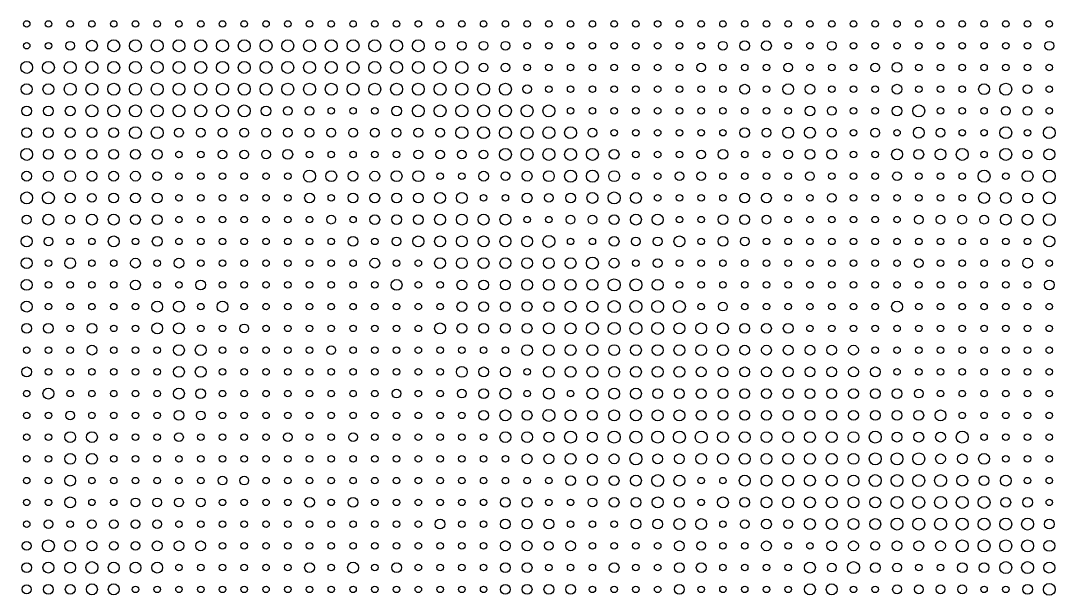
# Model space of a CAD drawing. Header units: metres. Extents: x -6 to 3826, y 14 to 2163.
# Drawn here: x 1914 to 2866, y 1094 to 1623 of the extents above; entities that cross this region are included whole.
import ezdxf

# ---------------------------------------------------------------- set-up
doc = ezdxf.new("R2010")
doc.units = ezdxf.units.M

msp = doc.modelspace()

# ---------------------------------------------------------------- linework, layer by layer
for centre, radius in [((1920, 1620), 3), ((1940, 1620), 3), ((1960, 1620), 3), ((1980, 1620), 3), ((2000, 1620), 3), ((2020, 1620), 3), ((2040, 1620), 3), ((2060, 1620), 3), ((2080, 1620), 3), ((2100, 1620), 3), ((2120, 1620), 3), ((2140, 1620), 3), ((2160, 1620), 3), ((2180, 1620), 3), ((2200, 1620), 3), ((2220, 1620), 3), ((2240, 1620), 3), ((2260, 1620), 3), ((2280, 1620), 3), ((2300, 1620), 3), ((2320, 1620), 3), ((2340, 1620), 3), ((2360, 1620), 3), ((2380, 1620), 3), ((2400, 1620), 3), ((2420, 1620), 3), ((2440, 1620), 3), ((2460, 1620), 3), ((2480, 1620), 3), ((2500, 1620), 3), ((2520, 1620), 3), ((2540, 1620), 3), ((2560, 1620), 3), ((2580, 1620), 3), ((2600, 1620), 3), ((2620, 1620), 3), ((2640, 1620), 3), ((2660, 1620), 3), ((2680, 1620), 3), ((2700, 1620), 3), ((2720, 1620), 3), ((2740, 1620), 3), ((2760, 1620), 3), ((2780, 1620), 3), ((2800, 1620), 3), ((2820, 1620), 3), ((2840, 1620), 3), ((2860, 1620), 3), ((1920, 1600), 3), ((1940, 1600), 3), ((1960, 1600), 4), ((1980, 1600), 5), ((2000, 1600), 5.5), ((2020, 1600), 5.5), ((2040, 1600), 5.5), ((2060, 1600), 5.5), ((2080, 1600), 5.5), ((2100, 1600), 5.5), ((2120, 1600), 5.5), ((2140, 1600), 5.5), ((2160, 1600), 5.5), ((2180, 1600), 5.5), ((2200, 1600), 5.5), ((2220, 1600), 5.5), ((2240, 1600), 5.5), ((2260, 1600), 5.5), ((2280, 1600), 5.5), ((2300, 1600), 4), ((2320, 1600), 4), ((2340, 1600), 4), ((2360, 1600), 4), ((2380, 1600), 3), ((2400, 1600), 3), ((2420, 1600), 3), ((2440, 1600), 3), ((2460, 1600), 3), ((2480, 1600), 3), ((2500, 1600), 3), ((2520, 1600), 3), ((2540, 1600), 3), ((2560, 1600), 4), ((2580, 1600), 4.5), ((2600, 1600), 4.5), ((2620, 1600), 3), ((2640, 1600), 3), ((2660, 1600), 4), ((2680, 1600), 3), ((2700, 1600), 3), ((2720, 1600), 3), ((2740, 1600), 3), ((2760, 1600), 3), ((2780, 1600), 3), ((2800, 1600), 3), ((2820, 1600), 3), ((2840, 1600), 3), ((2860, 1600), 4), ((1920, 1580), 5.5), ((1940, 1580), 5.5), ((1960, 1580), 5.5), ((1980, 1580), 5.5), ((2000, 1580), 5.5), ((2020, 1580), 5.5), ((2040, 1580), 5.5), ((2060, 1580), 5.5), ((2080, 1580), 5.5), ((2100, 1580), 5.5), ((2120, 1580), 5.5), ((2140, 1580), 5.5), ((2160, 1580), 5.5), ((2180, 1580), 5.5), ((2200, 1580), 5.5), ((2220, 1580), 5.5), ((2240, 1580), 5.5), ((2260, 1580), 5.5), ((2280, 1580), 5.5), ((2300, 1580), 5.5), ((2320, 1580), 5.5), ((2340, 1580), 4), ((2360, 1580), 4), ((2380, 1580), 3), ((2400, 1580), 3), ((2420, 1580), 3), ((2440, 1580), 3), ((2460, 1580), 3), ((2480, 1580), 3), ((2500, 1580), 3), ((2520, 1580), 3), ((2540, 1580), 4), ((2560, 1580), 3), ((2580, 1580), 3), ((2600, 1580), 3), ((2620, 1580), 4), ((2640, 1580), 3), ((2660, 1580), 3), ((2680, 1580), 3), ((2700, 1580), 4), ((2720, 1580), 4.5), ((2740, 1580), 3), ((2760, 1580), 3), ((2780, 1580), 3), ((2800, 1580), 3), ((2820, 1580), 3), ((2840, 1580), 3), ((2860, 1580), 3), ((1920, 1560), 5), ((1940, 1560), 5), ((1960, 1560), 5.5), ((1980, 1560), 5.5), ((2000, 1560), 5.5), ((2020, 1560), 5.5), ((2040, 1560), 5.5), ((2060, 1560), 5.5), ((2080, 1560), 5.5), ((2100, 1560), 5.5), ((2120, 1560), 5.5), ((2140, 1560), 5.5), ((2160, 1560), 5.5), ((2180, 1560), 5.5), ((2200, 1560), 5.5), ((2220, 1560), 5.5), ((2240, 1560), 5.5), ((2260, 1560), 5.5), ((2280, 1560), 5.5), ((2300, 1560), 5.5), ((2320, 1560), 5.5), ((2340, 1560), 5.5), ((2360, 1560), 5.5), ((2380, 1560), 4), ((2400, 1560), 3), ((2420, 1560), 3), ((2440, 1560), 3), ((2460, 1560), 3), ((2480, 1560), 3), ((2500, 1560), 3), ((2520, 1560), 3), ((2540, 1560), 3), ((2560, 1560), 3), ((2580, 1560), 4.5), ((2600, 1560), 3), ((2620, 1560), 5), ((2640, 1560), 4.5), ((2660, 1560), 3), ((2680, 1560), 3), ((2700, 1560), 3), ((2720, 1560), 4.5), ((2740, 1560), 3), ((2760, 1560), 3), ((2780, 1560), 3), ((2800, 1560), 5), ((2820, 1560), 5.5), ((2840, 1560), 4), ((2860, 1560), 3), ((1920, 1540), 4.5), ((1940, 1540), 4.5), ((1960, 1540), 4.5), ((1980, 1540), 5.5), ((2000, 1540), 5.5), ((2020, 1540), 5.5), ((2040, 1540), 5.5), ((2060, 1540), 5.5), ((2080, 1540), 5.5), ((2100, 1540), 5.5), ((2120, 1540), 5.5), ((2140, 1540), 4.5), ((2160, 1540), 4), ((2180, 1540), 4), ((2200, 1540), 3), ((2220, 1540), 3), ((2240, 1540), 3), ((2260, 1540), 4.5), ((2280, 1540), 5.5), ((2300, 1540), 5.5), ((2320, 1540), 5.5), ((2340, 1540), 5.5), ((2360, 1540), 5.5), ((2380, 1540), 5.5), ((2400, 1540), 5.5), ((2420, 1540), 3), ((2440, 1540), 3), ((2460, 1540), 3), ((2480, 1540), 3), ((2500, 1540), 3), ((2520, 1540), 3), ((2540, 1540), 3), ((2560, 1540), 3), ((2580, 1540), 3), ((2600, 1540), 3), ((2620, 1540), 3), ((2640, 1540), 4.5), ((2660, 1540), 4), ((2680, 1540), 3), ((2700, 1540), 3), ((2720, 1540), 4.5), ((2740, 1540), 5.5), ((2760, 1540), 3), ((2780, 1540), 3), ((2800, 1540), 3), ((2820, 1540), 4), ((2840, 1540), 4), ((2860, 1540), 3), ((1920, 1520), 4.5), ((1940, 1520), 4.5), ((1960, 1520), 4.5), ((1980, 1520), 4.5), ((2000, 1520), 4.5), ((2020, 1520), 5.5), ((2040, 1520), 5.5), ((2060, 1520), 4), ((2080, 1520), 4), ((2100, 1520), 4), ((2120, 1520), 4), ((2140, 1520), 4), ((2160, 1520), 4), ((2180, 1520), 4), ((2200, 1520), 4), ((2220, 1520), 4), ((2240, 1520), 4), ((2260, 1520), 4), ((2280, 1520), 4), ((2300, 1520), 4), ((2320, 1520), 5.5), ((2340, 1520), 5.5), ((2360, 1520), 5.5), ((2380, 1520), 5.5), ((2400, 1520), 5.5), ((2420, 1520), 5.5), ((2440, 1520), 4), ((2460, 1520), 3), ((2480, 1520), 3), ((2500, 1520), 3), ((2520, 1520), 3), ((2540, 1520), 3), ((2560, 1520), 3), ((2580, 1520), 4.5), ((2600, 1520), 4), ((2620, 1520), 5), ((2640, 1520), 5), ((2660, 1520), 4), ((2680, 1520), 3), ((2700, 1520), 4), ((2720, 1520), 3), ((2740, 1520), 5), ((2760, 1520), 4), ((2780, 1520), 3), ((2800, 1520), 3), ((2820, 1520), 5.5), ((2840, 1520), 3), ((2860, 1520), 5.5), ((1920, 1500), 5.5), ((1940, 1500), 4.5), ((1960, 1500), 4.5), ((1980, 1500), 4.5), ((2000, 1500), 4.5), ((2020, 1500), 4.5), ((2040, 1500), 4.5), ((2060, 1500), 3), ((2080, 1500), 3), ((2100, 1500), 4), ((2120, 1500), 4), ((2140, 1500), 4), ((2160, 1500), 4.5), ((2180, 1500), 3), ((2200, 1500), 3), ((2220, 1500), 3), ((2240, 1500), 3), ((2260, 1500), 3), ((2280, 1500), 4), ((2300, 1500), 4), ((2320, 1500), 4), ((2340, 1500), 4), ((2360, 1500), 5.5), ((2380, 1500), 5.5), ((2400, 1500), 5.5), ((2420, 1500), 5.5), ((2440, 1500), 5.5), ((2460, 1500), 4.5), ((2480, 1500), 3), ((2500, 1500), 3), ((2520, 1500), 3), ((2540, 1500), 4), ((2560, 1500), 4.5), ((2580, 1500), 3), ((2600, 1500), 3), ((2620, 1500), 4), ((2640, 1500), 4.5), ((2660, 1500), 4.5), ((2680, 1500), 3), ((2700, 1500), 3), ((2720, 1500), 5), ((2740, 1500), 4.5), ((2760, 1500), 5), ((2780, 1500), 5.5), ((2800, 1500), 3), ((2820, 1500), 5.5), ((2840, 1500), 4), ((2860, 1500), 5), ((1920, 1480), 4.5), ((1940, 1480), 4.5), ((1960, 1480), 5), ((1980, 1480), 4.5), ((2000, 1480), 4.5), ((2020, 1480), 4.5), ((2040, 1480), 4), ((2180, 1480), 5.5), ((2200, 1480), 5), ((2220, 1480), 4.5), ((2240, 1480), 4.5), ((2260, 1480), 5), ((2280, 1480), 5), ((2340, 1480), 4.5), ((2360, 1480), 4), ((2380, 1480), 4.5), ((2400, 1480), 5), ((2420, 1480), 5.5), ((2440, 1480), 5.5), ((2460, 1480), 5), ((2520, 1480), 4), ((2540, 1480), 4), ((2640, 1480), 4), ((2720, 1480), 4), ((2800, 1480), 5.5), ((2840, 1480), 5), ((2860, 1480), 5.5), ((2060, 1480), 3), ((2080, 1480), 3), ((2100, 1480), 3), ((2120, 1480), 3), ((2140, 1480), 3), ((2160, 1480), 3), ((2300, 1480), 3), ((2320, 1480), 3), ((2480, 1480), 3), ((2500, 1480), 3), ((2560, 1480), 3), ((2580, 1480), 3), ((2600, 1480), 3), ((2620, 1480), 3), ((2660, 1480), 3), ((2680, 1480), 3), ((2700, 1480), 3), ((2740, 1480), 3), ((2760, 1480), 3), ((2780, 1480), 3), ((2820, 1480), 3), ((1920, 1460), 5.5), ((1940, 1460), 5.5), ((2300, 1460), 5), ((2320, 1460), 5), ((2440, 1460), 5), ((2460, 1460), 5.5), ((2480, 1460), 5), ((2800, 1460), 5), ((2820, 1460), 5), ((2860, 1460), 5.5), ((1960, 1460), 4.5), ((1980, 1460), 4), ((2000, 1460), 4.5), ((2020, 1460), 4.5), ((2040, 1460), 4.5), ((2060, 1460), 3), ((2080, 1460), 3), ((2100, 1460), 3), ((2120, 1460), 3), ((2140, 1460), 3), ((2160, 1460), 3), ((2180, 1460), 4.5), ((2200, 1460), 3), ((2220, 1460), 4.5), ((2240, 1460), 4.5), ((2260, 1460), 4.5), ((2280, 1460), 4.5), ((2340, 1460), 3), ((2360, 1460), 3), ((2380, 1460), 4.5), ((2400, 1460), 4), ((2420, 1460), 4.5), ((2500, 1460), 3), ((2520, 1460), 3), ((2540, 1460), 3), ((2560, 1460), 3), ((2580, 1460), 4.5), ((2600, 1460), 4.5), ((2620, 1460), 3), ((2640, 1460), 3), ((2660, 1460), 4), ((2680, 1460), 3), ((2700, 1460), 3), ((2720, 1460), 3), ((2740, 1460), 3), ((2760, 1460), 3), ((2780, 1460), 3), ((2840, 1460), 4.5), ((1920, 1440), 4), ((1940, 1440), 5), ((1960, 1440), 4), ((1980, 1440), 5), ((2000, 1440), 5), ((2020, 1440), 4.5), ((2040, 1440), 4.5), ((2060, 1440), 3), ((2080, 1440), 3), ((2100, 1440), 3), ((2120, 1440), 3), ((2140, 1440), 3), ((2160, 1440), 3), ((2180, 1440), 3), ((2200, 1440), 4), ((2220, 1440), 3), ((2240, 1440), 4.5), ((2260, 1440), 4.5), ((2280, 1440), 4.5), ((2300, 1440), 5), ((2320, 1440), 5), ((2340, 1440), 5), ((2360, 1440), 5), ((2380, 1440), 3), ((2400, 1440), 3), ((2420, 1440), 4), ((2440, 1440), 4), ((2460, 1440), 4.5), ((2480, 1440), 5), ((2500, 1440), 5), ((2520, 1440), 3), ((2540, 1440), 3), ((2560, 1440), 4.5), ((2580, 1440), 4.5), ((2600, 1440), 4), ((2620, 1440), 3), ((2640, 1440), 3), ((2660, 1440), 3), ((2680, 1440), 3), ((2700, 1440), 3), ((2720, 1440), 3), ((2740, 1440), 4), ((2760, 1440), 4), ((2780, 1440), 4), ((2800, 1440), 4), ((2820, 1440), 5), ((2840, 1440), 5), ((2860, 1440), 5.5), ((1920, 1420), 5), ((1940, 1420), 4), ((1960, 1420), 3), ((1980, 1420), 3), ((2000, 1420), 5), ((2020, 1420), 3), ((2040, 1420), 4.5), ((2060, 1420), 3), ((2080, 1420), 3), ((2100, 1420), 3), ((2120, 1420), 3), ((2140, 1420), 3), ((2160, 1420), 3), ((2180, 1420), 3), ((2200, 1420), 3), ((2220, 1420), 4.5), ((2240, 1420), 3), ((2260, 1420), 4), ((2280, 1420), 5), ((2300, 1420), 5), ((2320, 1420), 5), ((2340, 1420), 5), ((2360, 1420), 5), ((2380, 1420), 5), ((2400, 1420), 5.5), ((2420, 1420), 3), ((2440, 1420), 3), ((2460, 1420), 4.5), ((2480, 1420), 4), ((2500, 1420), 4), ((2520, 1420), 5), ((2540, 1420), 3), ((2560, 1420), 4.5), ((2580, 1420), 4), ((2600, 1420), 3), ((2620, 1420), 3), ((2640, 1420), 3), ((2660, 1420), 3), ((2680, 1420), 3), ((2700, 1420), 3), ((2720, 1420), 3), ((2740, 1420), 3), ((2760, 1420), 3), ((2780, 1420), 3), ((2800, 1420), 3), ((2820, 1420), 3), ((2840, 1420), 3), ((2860, 1420), 5), ((1920, 1400), 5), ((1940, 1400), 3), ((1960, 1400), 5), ((1980, 1400), 3), ((2000, 1400), 3), ((2020, 1400), 4.5), ((2040, 1400), 3), ((2060, 1400), 4.5), ((2080, 1400), 3), ((2100, 1400), 3), ((2120, 1400), 3), ((2140, 1400), 3), ((2160, 1400), 3), ((2180, 1400), 3), ((2200, 1400), 3), ((2220, 1400), 3), ((2240, 1400), 4.5), ((2260, 1400), 3), ((2280, 1400), 3), ((2300, 1400), 5), ((2320, 1400), 5), ((2340, 1400), 5), ((2360, 1400), 5), ((2380, 1400), 5), ((2400, 1400), 5), ((2420, 1400), 5), ((2440, 1400), 5.5), ((2460, 1400), 4.5), ((2480, 1400), 3), ((2500, 1400), 4), ((2520, 1400), 3), ((2540, 1400), 3), ((2560, 1400), 3), ((2580, 1400), 3), ((2600, 1400), 3), ((2620, 1400), 3), ((2640, 1400), 3), ((2660, 1400), 3), ((2680, 1400), 3), ((2700, 1400), 3), ((2720, 1400), 3), ((2740, 1400), 4), ((2760, 1400), 3), ((2780, 1400), 3), ((2800, 1400), 3), ((2820, 1400), 3), ((2840, 1400), 4.5), ((2860, 1400), 3), ((1920, 1380), 5), ((1940, 1380), 3), ((1960, 1380), 3), ((1980, 1380), 3), ((2000, 1380), 3), ((2020, 1380), 4.5), ((2040, 1380), 3), ((2060, 1380), 3), ((2080, 1380), 4.5), ((2100, 1380), 3), ((2120, 1380), 3), ((2140, 1380), 3), ((2160, 1380), 3), ((2180, 1380), 3), ((2200, 1380), 3), ((2220, 1380), 3), ((2240, 1380), 3), ((2260, 1380), 5), ((2280, 1380), 3), ((2300, 1380), 3), ((2320, 1380), 4.5), ((2340, 1380), 4.5), ((2360, 1380), 4.5), ((2380, 1380), 5), ((2400, 1380), 5), ((2420, 1380), 5), ((2440, 1380), 5), ((2460, 1380), 5.5), ((2480, 1380), 5.5), ((2500, 1380), 5), ((2520, 1380), 3), ((2540, 1380), 3), ((2560, 1380), 3), ((2580, 1380), 3), ((2600, 1380), 3), ((2620, 1380), 3), ((2640, 1380), 3), ((2660, 1380), 3), ((2680, 1380), 3), ((2700, 1380), 3), ((2720, 1380), 3), ((2740, 1380), 3), ((2760, 1380), 3), ((2780, 1380), 3), ((2800, 1380), 3), ((2820, 1380), 3), ((2840, 1380), 3), ((2860, 1380), 4.5), ((1920, 1360), 5), ((1940, 1360), 3), ((1960, 1360), 3), ((1980, 1360), 3), ((2000, 1360), 3), ((2020, 1360), 3), ((2040, 1360), 5), ((2060, 1360), 5), ((2080, 1360), 3), ((2100, 1360), 5), ((2120, 1360), 3), ((2140, 1360), 3), ((2160, 1360), 3), ((2180, 1360), 3), ((2200, 1360), 3), ((2220, 1360), 3), ((2240, 1360), 3), ((2260, 1360), 3), ((2280, 1360), 3), ((2300, 1360), 3), ((2320, 1360), 4.5), ((2340, 1360), 4.5), ((2360, 1360), 4.5), ((2380, 1360), 4.5), ((2400, 1360), 4.5), ((2420, 1360), 5), ((2440, 1360), 5), ((2460, 1360), 5.5), ((2480, 1360), 5.5), ((2500, 1360), 5.5), ((2520, 1360), 5.5), ((2540, 1360), 3), ((2560, 1360), 4), ((2580, 1360), 3), ((2600, 1360), 3), ((2620, 1360), 3), ((2640, 1360), 3), ((2660, 1360), 3), ((2680, 1360), 3), ((2700, 1360), 3), ((2720, 1360), 5), ((2740, 1360), 3), ((2760, 1360), 3), ((2780, 1360), 3), ((2800, 1360), 3), ((2820, 1360), 3), ((2840, 1360), 3), ((2860, 1360), 3), ((1920, 1340), 4.5), ((1940, 1340), 4.5), ((1960, 1340), 3), ((1980, 1340), 4.5), ((2000, 1340), 3), ((2020, 1340), 3), ((2040, 1340), 5), ((2060, 1340), 5), ((2080, 1340), 3), ((2100, 1340), 3), ((2120, 1340), 4), ((2140, 1340), 3), ((2160, 1340), 3), ((2180, 1340), 3), ((2200, 1340), 3), ((2220, 1340), 3), ((2240, 1340), 3), ((2260, 1340), 3), ((2280, 1340), 3), ((2300, 1340), 5), ((2320, 1340), 4.5), ((2340, 1340), 4.5), ((2360, 1340), 4.5), ((2380, 1340), 4.5), ((2400, 1340), 5), ((2420, 1340), 5), ((2440, 1340), 5.5), ((2460, 1340), 5.5), ((2480, 1340), 5.5), ((2500, 1340), 5.5), ((2520, 1340), 5), ((2540, 1340), 5), ((2560, 1340), 5), ((2580, 1340), 4.5), ((2600, 1340), 4.5), ((2620, 1340), 4.5), ((2640, 1340), 3), ((2660, 1340), 3), ((2680, 1340), 3), ((2700, 1340), 3), ((2720, 1340), 3), ((2740, 1340), 3), ((2760, 1340), 3), ((2780, 1340), 3), ((2800, 1340), 3), ((2820, 1340), 3), ((2840, 1340), 3), ((2860, 1340), 3), ((1920, 1320), 3), ((1940, 1320), 3), ((1960, 1320), 3), ((1980, 1320), 4.5), ((2000, 1320), 3), ((2020, 1320), 3), ((2040, 1320), 3), ((2060, 1320), 5), ((2080, 1320), 5), ((2100, 1320), 3), ((2120, 1320), 3), ((2140, 1320), 3), ((2160, 1320), 3), ((2180, 1320), 3), ((2200, 1320), 4), ((2220, 1320), 3), ((2240, 1320), 3), ((2260, 1320), 3), ((2280, 1320), 3), ((2300, 1320), 3), ((2320, 1320), 3), ((2340, 1320), 3), ((2360, 1320), 3), ((2380, 1320), 5), ((2400, 1320), 5), ((2420, 1320), 5), ((2440, 1320), 5), ((2460, 1320), 5), ((2480, 1320), 5), ((2500, 1320), 5), ((2520, 1320), 5), ((2540, 1320), 5), ((2560, 1320), 5), ((2580, 1320), 4.5), ((2600, 1320), 4.5), ((2620, 1320), 4.5), ((2640, 1320), 4.5), ((2660, 1320), 4.5), ((2680, 1320), 4.5), ((2700, 1320), 3), ((2720, 1320), 3), ((2740, 1320), 3), ((2760, 1320), 3), ((2780, 1320), 3), ((2800, 1320), 3), ((2820, 1320), 3), ((2840, 1320), 3), ((2860, 1320), 3), ((1920, 1300), 4.5), ((1940, 1300), 3), ((1960, 1300), 3), ((1980, 1300), 3), ((2000, 1300), 3), ((2020, 1300), 3), ((2040, 1300), 3), ((2060, 1300), 5), ((2080, 1300), 5), ((2100, 1300), 3), ((2120, 1300), 3), ((2140, 1300), 3), ((2160, 1300), 3), ((2180, 1300), 3), ((2200, 1300), 3), ((2220, 1300), 3), ((2240, 1300), 3), ((2260, 1300), 3), ((2280, 1300), 3), ((2300, 1300), 3), ((2320, 1300), 5), ((2340, 1300), 4.5), ((2360, 1300), 4.5), ((2380, 1300), 3), ((2400, 1300), 5), ((2420, 1300), 5), ((2440, 1300), 5), ((2460, 1300), 5), ((2480, 1300), 5), ((2500, 1300), 5), ((2520, 1300), 5), ((2540, 1300), 4.5), ((2560, 1300), 4.5), ((2580, 1300), 4.5), ((2600, 1300), 4.5), ((2620, 1300), 4.5), ((2640, 1300), 4.5), ((2660, 1300), 4.5), ((2680, 1300), 4.5), ((2700, 1300), 4.5), ((2720, 1300), 3), ((2740, 1300), 3), ((2760, 1300), 3), ((2780, 1300), 3), ((2800, 1300), 3), ((2820, 1300), 3), ((2840, 1300), 3), ((2860, 1300), 3), ((1940, 1280), 5), ((2060, 1280), 5), ((2080, 1280), 4.5), ((2260, 1280), 4), ((2320, 1280), 4), ((2340, 1280), 4.5), ((2360, 1280), 5), ((2400, 1280), 5), ((2440, 1280), 5), ((2460, 1280), 5), ((2480, 1280), 5), ((2500, 1280), 4.5), ((2520, 1280), 4.5), ((2540, 1280), 4.5), ((2560, 1280), 4.5), ((2580, 1280), 4.5), ((2600, 1280), 4.5), ((2620, 1280), 4.5), ((2640, 1280), 4.5), ((2660, 1280), 4.5), ((2680, 1280), 4.5), ((2700, 1280), 4.5), ((2720, 1280), 4.5), ((2740, 1280), 4), ((1920, 1280), 3), ((1960, 1280), 3), ((1980, 1280), 3), ((2000, 1280), 3), ((2020, 1280), 3), ((2040, 1280), 3), ((2100, 1280), 3), ((2120, 1280), 3), ((2140, 1280), 3), ((2160, 1280), 3), ((2180, 1280), 3), ((2200, 1280), 3), ((2220, 1280), 3), ((2240, 1280), 3), ((2280, 1280), 3), ((2300, 1280), 3), ((2380, 1280), 3), ((2420, 1280), 3), ((2760, 1280), 3), ((2780, 1280), 3), ((2800, 1280), 3), ((2820, 1280), 3), ((2840, 1280), 3), ((2860, 1280), 3), ((2360, 1260), 5), ((2400, 1260), 5.5), ((2420, 1260), 5), ((2460, 1260), 5), ((2480, 1260), 5), ((2500, 1260), 5), ((2520, 1260), 5), ((2760, 1260), 5), ((1920, 1260), 3), ((1940, 1260), 3), ((1960, 1260), 4), ((1980, 1260), 3), ((2000, 1260), 3), ((2020, 1260), 3), ((2040, 1260), 3), ((2060, 1260), 4.5), ((2080, 1260), 4), ((2100, 1260), 3), ((2120, 1260), 3), ((2140, 1260), 3), ((2160, 1260), 3), ((2180, 1260), 3), ((2200, 1260), 3), ((2220, 1260), 3), ((2240, 1260), 3), ((2260, 1260), 3), ((2280, 1260), 3), ((2300, 1260), 3), ((2320, 1260), 3), ((2340, 1260), 4.5), ((2380, 1260), 4.5), ((2440, 1260), 4.5), ((2540, 1260), 4.5), ((2560, 1260), 4.5), ((2580, 1260), 4.5), ((2600, 1260), 4.5), ((2620, 1260), 4.5), ((2640, 1260), 4.5), ((2660, 1260), 4.5), ((2680, 1260), 4.5), ((2700, 1260), 4.5), ((2720, 1260), 4.5), ((2740, 1260), 4.5), ((2780, 1260), 3), ((2800, 1260), 3), ((2820, 1260), 3), ((2840, 1260), 3), ((2860, 1260), 3), ((1920, 1240), 3), ((1940, 1240), 3), ((1960, 1240), 5), ((1980, 1240), 5), ((2000, 1240), 3), ((2020, 1240), 3), ((2040, 1240), 3), ((2060, 1240), 4), ((2080, 1240), 3), ((2100, 1240), 3), ((2120, 1240), 3), ((2140, 1240), 3), ((2160, 1240), 4), ((2180, 1240), 3), ((2200, 1240), 3), ((2220, 1240), 4), ((2240, 1240), 3), ((2260, 1240), 3), ((2280, 1240), 3), ((2300, 1240), 3), ((2320, 1240), 3), ((2340, 1240), 3), ((2360, 1240), 5), ((2380, 1240), 5), ((2400, 1240), 4.5), ((2420, 1240), 5.5), ((2440, 1240), 4.5), ((2460, 1240), 5.5), ((2480, 1240), 5.5), ((2500, 1240), 5.5), ((2520, 1240), 5.5), ((2540, 1240), 5.5), ((2560, 1240), 5), ((2580, 1240), 5), ((2600, 1240), 5), ((2620, 1240), 5), ((2640, 1240), 5), ((2660, 1240), 5), ((2680, 1240), 5), ((2700, 1240), 5.5), ((2720, 1240), 4.5), ((2740, 1240), 4.5), ((2760, 1240), 4.5), ((2780, 1240), 5.5), ((2800, 1240), 3), ((2820, 1240), 3), ((2840, 1240), 3), ((2860, 1240), 3), ((1920, 1220), 3), ((1940, 1220), 3), ((1960, 1220), 5), ((1980, 1220), 5), ((2000, 1220), 3), ((2020, 1220), 3), ((2040, 1220), 3), ((2060, 1220), 3), ((2080, 1220), 3), ((2100, 1220), 3), ((2120, 1220), 3), ((2140, 1220), 3), ((2160, 1220), 3), ((2180, 1220), 3), ((2200, 1220), 3), ((2220, 1220), 3), ((2240, 1220), 3), ((2260, 1220), 3), ((2280, 1220), 3), ((2300, 1220), 3), ((2320, 1220), 3), ((2340, 1220), 3), ((2360, 1220), 3), ((2380, 1220), 4.5), ((2400, 1220), 4.5), ((2420, 1220), 5), ((2440, 1220), 4.5), ((2460, 1220), 4.5), ((2480, 1220), 5.5), ((2500, 1220), 4.5), ((2520, 1220), 4.5), ((2540, 1220), 5), ((2560, 1220), 5), ((2580, 1220), 5), ((2600, 1220), 5), ((2620, 1220), 5), ((2640, 1220), 5), ((2660, 1220), 5), ((2680, 1220), 5), ((2700, 1220), 5.5), ((2720, 1220), 5.5), ((2740, 1220), 5.5), ((2760, 1220), 4.5), ((2780, 1220), 4.5), ((2800, 1220), 5), ((2820, 1220), 3), ((2840, 1220), 3), ((2860, 1220), 3), ((1920, 1200), 3), ((1940, 1200), 3), ((1960, 1200), 5), ((1980, 1200), 3), ((2000, 1200), 3), ((2020, 1200), 3), ((2040, 1200), 3), ((2060, 1200), 3), ((2080, 1200), 3), ((2100, 1200), 4), ((2120, 1200), 4), ((2140, 1200), 3), ((2160, 1200), 3), ((2180, 1200), 3), ((2200, 1200), 3), ((2220, 1200), 3), ((2240, 1200), 3), ((2260, 1200), 3), ((2280, 1200), 3), ((2300, 1200), 3), ((2320, 1200), 3), ((2340, 1200), 3), ((2360, 1200), 3), ((2380, 1200), 3), ((2400, 1200), 3), ((2420, 1200), 4.5), ((2440, 1200), 4.5), ((2460, 1200), 4.5), ((2480, 1200), 5), ((2500, 1200), 5.5), ((2520, 1200), 5), ((2540, 1200), 3), ((2560, 1200), 3), ((2580, 1200), 5), ((2600, 1200), 5), ((2620, 1200), 5), ((2640, 1200), 5), ((2660, 1200), 5), ((2680, 1200), 5), ((2700, 1200), 5.5), ((2720, 1200), 5.5), ((2740, 1200), 5.5), ((2760, 1200), 5.5), ((2780, 1200), 5), ((2800, 1200), 4.5), ((2820, 1200), 5), ((2840, 1200), 3), ((2860, 1200), 3), ((1920, 1180), 3), ((1940, 1180), 3), ((1960, 1180), 5), ((1980, 1180), 3), ((2000, 1180), 3), ((2020, 1180), 4), ((2040, 1180), 4), ((2060, 1180), 4), ((2080, 1180), 4), ((2100, 1180), 3), ((2120, 1180), 3), ((2140, 1180), 3), ((2160, 1180), 3), ((2180, 1180), 4.5), ((2200, 1180), 3), ((2220, 1180), 4.5), ((2240, 1180), 3), ((2260, 1180), 3), ((2280, 1180), 3), ((2300, 1180), 3), ((2320, 1180), 3), ((2340, 1180), 3), ((2360, 1180), 4.5), ((2380, 1180), 4.5), ((2400, 1180), 3), ((2420, 1180), 3), ((2440, 1180), 4), ((2460, 1180), 4.5), ((2480, 1180), 4.5), ((2500, 1180), 5), ((2520, 1180), 4.5), ((2540, 1180), 3), ((2560, 1180), 5), ((2580, 1180), 4.5), ((2600, 1180), 5), ((2620, 1180), 5), ((2640, 1180), 5), ((2660, 1180), 5), ((2680, 1180), 5), ((2700, 1180), 5), ((2720, 1180), 5.5), ((2740, 1180), 5.5), ((2760, 1180), 5.5), ((2780, 1180), 5.5), ((2800, 1180), 5.5), ((2820, 1180), 4.5), ((2840, 1180), 4.5), ((2860, 1180), 3), ((1920, 1160), 3), ((1940, 1160), 4), ((1960, 1160), 3), ((1980, 1160), 4), ((2000, 1160), 4), ((2020, 1160), 4), ((2040, 1160), 4), ((2060, 1160), 3), ((2080, 1160), 3), ((2100, 1160), 3), ((2120, 1160), 3), ((2140, 1160), 3), ((2160, 1160), 3), ((2180, 1160), 3), ((2200, 1160), 3), ((2220, 1160), 3), ((2240, 1160), 3), ((2260, 1160), 3), ((2280, 1160), 3), ((2300, 1160), 4.5), ((2320, 1160), 3), ((2340, 1160), 3), ((2360, 1160), 4.5), ((2380, 1160), 4.5), ((2400, 1160), 4.5), ((2420, 1160), 3), ((2440, 1160), 3), ((2460, 1160), 3), ((2480, 1160), 4.5), ((2500, 1160), 4.5), ((2520, 1160), 5), ((2540, 1160), 5), ((2560, 1160), 3), ((2580, 1160), 4), ((2600, 1160), 4.5), ((2620, 1160), 4), ((2640, 1160), 5), ((2660, 1160), 5), ((2680, 1160), 5), ((2700, 1160), 5), ((2720, 1160), 5.5), ((2740, 1160), 5.5), ((2760, 1160), 5.5), ((2780, 1160), 5.5), ((2800, 1160), 5.5), ((2820, 1160), 5.5), ((2840, 1160), 5.5), ((2860, 1160), 4.5), ((1920, 1140), 4), ((1940, 1140), 5.5), ((1960, 1140), 5), ((1980, 1140), 4.5), ((2000, 1140), 4), ((2020, 1140), 4), ((2040, 1140), 4.5), ((2060, 1140), 4.5), ((2080, 1140), 4.5), ((2100, 1140), 3), ((2120, 1140), 3), ((2140, 1140), 3), ((2160, 1140), 3), ((2180, 1140), 3), ((2200, 1140), 3), ((2220, 1140), 3), ((2240, 1140), 3), ((2260, 1140), 3), ((2280, 1140), 3), ((2300, 1140), 3), ((2320, 1140), 3), ((2340, 1140), 3), ((2360, 1140), 4.5), ((2380, 1140), 4.5), ((2400, 1140), 4), ((2420, 1140), 4.5), ((2440, 1140), 3), ((2460, 1140), 3), ((2480, 1140), 3), ((2500, 1140), 3), ((2520, 1140), 4.5), ((2540, 1140), 4), ((2560, 1140), 3), ((2580, 1140), 3), ((2600, 1140), 4.5), ((2620, 1140), 3), ((2640, 1140), 3), ((2660, 1140), 4.5), ((2680, 1140), 4.5), ((2700, 1140), 4), ((2720, 1140), 4.5), ((2740, 1140), 4.5), ((2760, 1140), 4.5), ((2780, 1140), 5.5), ((2800, 1140), 5.5), ((2820, 1140), 5.5), ((2840, 1140), 5.5), ((2860, 1140), 5), ((1920, 1120), 4.5), ((1940, 1120), 5), ((1960, 1120), 5), ((1980, 1120), 5.5), ((2000, 1120), 5), ((2020, 1120), 5), ((2040, 1120), 5), ((2060, 1120), 3), ((2080, 1120), 3), ((2100, 1120), 3), ((2120, 1120), 3), ((2140, 1120), 3), ((2160, 1120), 3), ((2180, 1120), 4.5), ((2200, 1120), 3), ((2220, 1120), 5), ((2240, 1120), 3), ((2260, 1120), 4.5), ((2280, 1120), 3), ((2300, 1120), 3), ((2320, 1120), 3), ((2340, 1120), 3), ((2360, 1120), 4.5), ((2380, 1120), 4.5), ((2400, 1120), 3), ((2420, 1120), 3), ((2440, 1120), 3), ((2460, 1120), 4.5), ((2480, 1120), 3), ((2500, 1120), 3), ((2520, 1120), 4.5), ((2540, 1120), 4.5), ((2560, 1120), 3), ((2580, 1120), 3), ((2600, 1120), 3), ((2620, 1120), 3), ((2640, 1120), 5), ((2660, 1120), 4), ((2680, 1120), 5.5), ((2700, 1120), 4.5), ((2720, 1120), 4), ((2740, 1120), 3), ((2760, 1120), 3), ((2780, 1120), 4.5), ((2800, 1120), 4.5), ((2820, 1120), 5.5), ((2840, 1120), 5.5), ((2860, 1120), 5), ((1920, 1100), 4), ((1940, 1100), 4.5), ((1960, 1100), 4.5), ((1980, 1100), 5), ((2000, 1100), 5), ((2360, 1100), 4.5), ((2380, 1100), 4.5), ((2400, 1100), 4.5), ((2420, 1100), 4.5), ((2520, 1100), 4.5), ((2640, 1100), 5), ((2660, 1100), 5), ((2720, 1100), 4), ((2740, 1100), 4), ((2760, 1100), 4), ((2780, 1100), 4), ((2840, 1100), 4.5), ((2860, 1100), 5.5), ((2020, 1100), 3), ((2040, 1100), 3), ((2060, 1100), 3), ((2080, 1100), 3), ((2100, 1100), 3), ((2120, 1100), 3), ((2140, 1100), 3), ((2160, 1100), 3), ((2180, 1100), 3), ((2200, 1100), 3), ((2220, 1100), 3), ((2240, 1100), 3), ((2260, 1100), 3), ((2280, 1100), 3), ((2300, 1100), 3), ((2320, 1100), 3), ((2340, 1100), 3), ((2440, 1100), 3), ((2460, 1100), 3), ((2480, 1100), 3), ((2500, 1100), 3), ((2540, 1100), 3), ((2560, 1100), 3), ((2580, 1100), 3), ((2600, 1100), 3), ((2620, 1100), 3), ((2680, 1100), 3), ((2700, 1100), 3), ((2800, 1100), 3), ((2820, 1100), 3)]:
    msp.add_circle(centre, radius)

doc.saveas('drawing.dxf')
